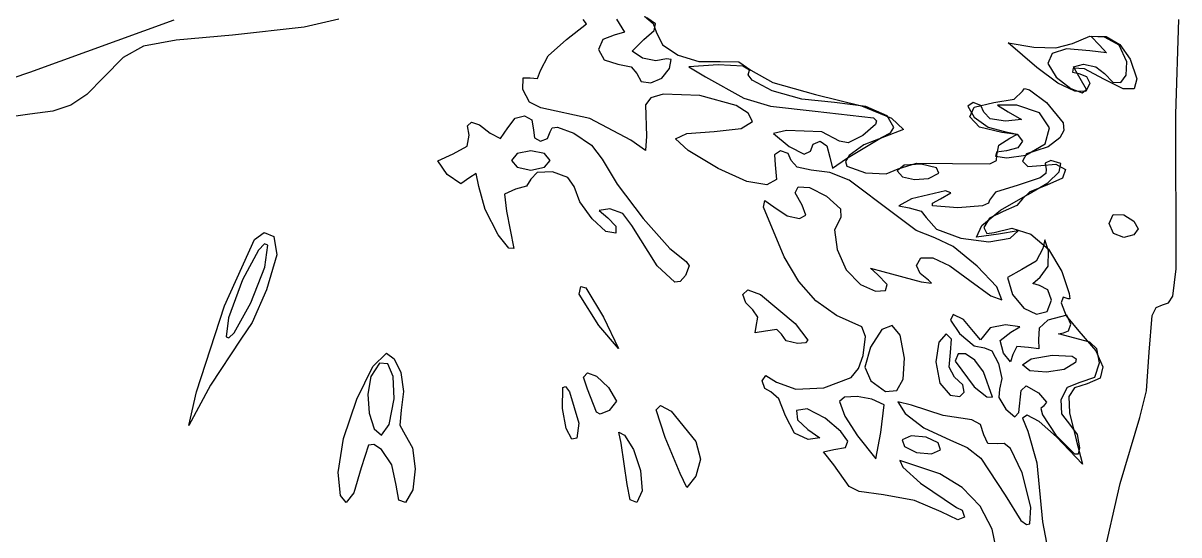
# Model space of a CAD drawing. Extents: x 10 to 161, y 0 to 206.
# Drawn here: x 92.54 to 134.84, y 56.14 to 74.87 of the extents above; entities that cross this region are included whole.
import ezdxf

# ---------------------------------------------------------------- set-up
doc = ezdxf.new("R2010")
doc.units = 0

msp = doc.modelspace()

# ---------------------------------------------------------------- linework, layer by layer
at = {"layer": 'Layer 1'}
for p, q in [((92.780614, 73.079371), (98.069815, 75.000247)), ((104.087854, 75.018238), (102.823454, 74.724022)), ((113.154734, 74.850316), (113.042678, 75.004315)), ((114.257739, 75.015769), (114.551294, 74.539122)), ((115.280255, 75.126293), (115.602012, 74.859535)), ((115.687592, 74.85208), (115.370351, 75.073558)), ((134.729799, 71.539847), (134.841673, 75.006597)), ((102.823454, 74.724022), (100.20518, 74.437213)), ((112.430349, 74.273171), (113.154734, 74.850316)), ((114.551294, 74.539122), (114.166722, 74.435802)), ((115.259275, 74.272466), (115.639774, 74.603879)), ((115.602012, 74.859535), (115.711184, 74.55363)), ((115.639774, 74.603879), (115.687592, 74.85208)), ((115.711184, 74.55363), (115.937772, 74.085499)), ((98.141258, 74.25368), (96.946261, 74.027285)), ((100.20518, 74.437213), (98.141258, 74.25368)), ((111.757645, 73.682753), (112.430349, 74.273171)), ((113.762615, 74.280359), (113.594516, 73.906635)), ((114.166722, 74.435802), (113.762615, 74.280359)), ((114.826196, 73.852484), (115.259275, 74.272466)), ((115.937772, 74.085499), (116.510535, 73.699951)), ((129.645915, 73.247293), (128.587581, 74.150405)), ((128.587581, 74.150405), (129.53479, 73.993771)), ((130.340094, 73.969253), (130.945902, 74.131002)), ((130.945902, 74.131002), (131.581674, 74.395161)), ((131.581674, 74.395161), (132.173922, 74.379225)), ((132.115361, 74.36313), (131.636509, 74.379843)), ((131.636509, 74.379843), (131.938972, 74.073499)), ((131.938972, 74.073499), (132.189929, 73.789292)), ((132.656081, 74.063313), (132.115361, 74.36313)), ((132.173922, 74.379225), (132.681239, 74.094539)), ((132.933806, 73.462135), (132.656081, 74.063313)), ((132.681239, 74.094539), (133.062217, 73.552446)), ((96.203239, 73.622031), (95.495241, 72.901923)), ((96.946261, 74.027285), (96.203239, 73.622031)), ((111.477848, 73.139696), (111.757645, 73.682753)), ((113.594516, 73.906635), (113.800318, 73.531852)), ((115.203536, 73.594426), (114.826196, 73.852484)), ((116.510535, 73.699951), (117.268969, 73.471103)), ((129.53479, 73.993771), (130.340094, 73.969253)), ((130.197924, 73.763451), (130.047961, 73.400294)), ((130.73246, 73.935645), (130.197924, 73.763451)), ((131.583372, 73.863596), (130.73246, 73.935645)), ((132.189929, 73.789292), (131.583372, 73.863596)), ((113.800318, 73.531852), (114.300072, 73.377468)), ((114.300072, 73.377468), (114.798371, 73.273839)), ((114.798371, 73.273839), (115.005628, 73.02469)), ((115.700204, 73.49706), (115.203536, 73.594426)), ((116.091831, 73.571143), (115.700204, 73.49706)), ((115.91482, 72.85577), (116.198723, 73.219423)), ((116.253889, 73.548609), (116.091831, 73.571143)), ((116.198723, 73.219423), (116.253889, 73.548609)), ((117.97496, 73.348893), (116.900796, 73.268768)), ((116.900796, 73.268768), (117.511763, 72.90792)), ((117.268969, 73.471103), (118.052572, 73.473071)), ((118.883187, 73.301488), (117.97496, 73.348893)), ((118.052572, 73.473071), (118.740136, 73.455829)), ((118.740136, 73.455829), (119.171583, 73.157335)), ((119.126781, 73.147457), (118.883187, 73.301488)), ((130.412237, 72.676476), (129.645915, 73.247293)), ((130.047961, 73.400294), (130.350765, 72.899454)), ((130.967774, 73.229301), (130.944138, 73.084795)), ((131.383523, 73.196008), (130.967774, 73.229301)), ((130.986339, 73.274942), (131.345952, 73.377468)), ((131.233416, 72.848301), (130.986339, 73.274942)), ((131.345952, 73.377468), (131.799316, 73.273839)), ((132.095605, 72.828545), (131.383523, 73.196008)), ((131.799316, 73.273839), (132.115361, 73.02469)), ((132.910253, 72.965059), (132.933806, 73.462135)), ((133.062217, 73.552446), (133.2966, 72.837475)), ((86.352646, 70.905905), (92.780614, 73.079371)), ((95.495241, 72.901923), (94.863911, 72.267314)), ((110.831206, 72.449662), (110.841613, 72.868542)), ((110.841613, 72.868542), (111.091203, 72.869115)), ((111.091203, 72.869115), (111.364298, 72.850153)), ((111.364298, 72.850153), (111.477848, 73.139696)), ((115.005628, 73.02469), (115.159555, 72.732507)), ((115.515525, 72.684832), (115.91482, 72.85577)), ((117.511763, 72.90792), (118.922875, 72.127928)), ((119.0771, 72.976075), (119.126781, 73.147457)), ((119.220537, 72.785655), (119.0771, 72.976075)), ((119.171583, 73.157335), (119.979048, 72.69815)), ((119.950914, 72.399347), (119.220537, 72.785655)), ((130.350765, 72.899454), (130.885257, 72.477371)), ((130.944138, 73.084795), (131.174502, 73.02469)), ((131.174502, 73.02469), (131.465279, 72.921061)), ((131.454972, 72.444288), (131.233416, 72.848301)), ((131.465279, 72.921061), (131.586194, 72.671912)), ((132.798047, 72.464016), (132.095605, 72.828545)), ((132.115361, 73.02469), (132.428038, 72.707377)), ((132.717333, 72.700487), (132.910253, 72.965059)), ((133.2966, 72.837475), (133.203461, 72.470829)), ((111.074931, 71.979012), (110.831206, 72.449662)), ((115.159555, 72.732507), (115.515525, 72.684832)), ((121.046218, 72.091818), (119.950914, 72.399347)), ((119.979048, 72.69815), (121.544015, 72.266217)), ((128.809081, 72.087976), (129.116748, 72.380517)), ((129.116748, 72.380517), (129.185975, 72.476357)), ((129.185975, 72.476357), (129.374496, 72.431009)), ((129.374496, 72.431009), (129.99446, 71.970589)), ((131.027746, 72.379371), (130.412237, 72.676476)), ((130.885257, 72.477371), (131.296122, 72.323147)), ((131.43741, 72.372381), (131.027746, 72.379371)), ((131.296122, 72.323147), (131.454972, 72.444288)), ((131.586194, 72.671912), (131.43741, 72.372381)), ((132.428038, 72.707377), (132.717333, 72.700487)), ((133.203461, 72.470829), (132.798047, 72.464016)), ((94.863911, 72.267314), (94.279744, 71.868681)), ((111.482434, 71.771623), (111.074931, 71.979012)), ((115.509112, 72.135194), (115.317837, 71.878162)), ((115.963999, 72.269398), (115.509112, 72.135194)), ((117.308166, 72.224634), (115.963999, 72.269398)), ((118.63745, 71.854498), (117.308166, 72.224634)), ((118.922875, 72.127928), (119.892485, 71.836357)), ((122.234755, 71.966356), (121.046218, 72.091818)), ((121.544015, 72.266217), (123.226634, 71.841825)), ((123.386151, 71.823657), (122.234755, 71.966356)), ((127.309819, 71.966356), (127.114909, 71.838827)), ((127.589352, 71.862727), (127.309819, 71.966356)), ((127.350201, 71.80308), (128.06935, 71.966356)), ((128.06935, 71.966356), (128.809081, 72.087976)), ((129.99446, 71.970589), (130.60115, 71.221289)), ((92.780614, 71.54267), (91.588533, 71.369456)), ((93.624668, 71.646855), (92.780614, 71.54267)), ((94.279744, 71.868681), (93.624668, 71.646855)), ((113.276972, 71.379422), (111.482434, 71.771623)), ((115.317837, 71.878162), (115.354878, 70.731633)), ((119.073734, 71.581987), (118.63745, 71.854498)), ((119.238964, 71.269619), (119.073734, 71.581987)), ((119.892485, 71.836357), (121.532021, 71.651678)), ((121.532021, 71.651678), (123.668974, 71.408085)), ((123.226634, 71.841825), (124.316851, 71.4005)), ((124.167758, 71.478817), (123.386151, 71.823657)), ((127.114909, 71.838827), (127.352858, 71.437189)), ((127.192432, 71.43935), (127.350201, 71.80308)), ((127.705636, 71.613578), (127.589352, 71.862727)), ((127.938866, 71.371749), (127.705636, 71.613578)), ((128.907198, 71.870048), (128.196659, 71.8775)), ((128.196659, 71.8775), (128.587581, 71.630159)), ((128.587581, 71.630159), (129.082176, 71.351861)), ((129.744952, 71.585251), (128.907198, 71.870048)), ((130.106952, 71.041593), (129.744952, 71.585251)), ((134.744263, 65.880936), (134.729799, 71.539847)), ((108.808741, 71.116999), (108.952398, 71.245013)), ((108.863057, 70.777847), (108.808741, 71.116999)), ((108.952398, 71.245013), (109.243562, 71.15726)), ((109.243562, 71.15726), (109.631761, 70.849108)), ((110.274875, 71.040314), (110.547159, 71.392849)), ((110.547159, 71.392849), (110.892369, 71.48649)), ((110.892369, 71.48649), (111.163429, 71.334994)), ((111.163429, 71.334994), (111.213264, 70.952119)), ((114.778086, 70.596166), (113.276972, 71.379422)), ((118.82445, 71.014208), (119.238964, 71.269619)), ((123.732694, 71.161934), (123.272275, 70.758091)), ((123.668974, 71.408085), (123.773181, 71.301215)), ((123.773181, 71.301215), (123.732694, 71.161934)), ((124.412459, 71.056718), (124.167758, 71.478817)), ((124.316851, 71.4005), (124.75575, 70.979107)), ((127.545971, 71.064308), (127.192432, 71.43935)), ((127.352858, 71.437189), (127.857639, 71.063465)), ((128.499386, 71.285494), (127.938866, 71.371749)), ((129.082176, 71.351861), (128.499386, 71.285494)), ((130.60115, 71.221289), (130.624995, 70.940301)), ((108.786593, 70.37202), (108.863057, 70.777847)), ((109.631761, 70.849108), (110.004912, 70.654595)), ((110.004912, 70.654595), (110.274875, 71.040314)), ((111.213264, 70.952119), (111.254672, 70.671793)), ((111.254672, 70.671793), (111.477848, 70.555244)), ((111.477848, 70.555244), (111.726997, 70.656624)), ((111.726997, 70.656624), (111.830626, 70.900614)), ((111.830626, 70.900614), (111.903005, 71.038945)), ((111.903005, 71.038945), (112.095794, 71.063294)), ((112.095794, 71.063294), (112.69652, 70.847124)), ((112.69652, 70.847124), (113.340637, 70.406256)), ((115.354878, 70.731633), (115.322334, 70.218076)), ((116.41674, 70.642733), (116.831254, 70.830146)), ((116.831254, 70.830146), (117.827852, 70.908022)), ((117.827852, 70.908022), (118.82445, 71.014208)), ((120.483212, 70.94965), (120.001185, 70.834776)), ((120.001185, 70.834776), (120.571407, 70.358747)), ((121.767544, 70.893734), (120.483212, 70.94965)), ((122.416083, 70.549952), (121.767544, 70.893734)), ((122.678549, 69.917774), (123.953136, 70.682244)), ((123.272275, 70.758091), (122.741388, 70.492494)), ((124.066731, 70.716464), (123.308038, 70.420968)), ((123.953136, 70.682244), (124.281245, 70.855723)), ((124.75575, 70.979107), (124.066731, 70.716464)), ((124.281245, 70.855723), (124.412459, 71.056718)), ((128.360745, 70.8671), (127.545971, 71.064308)), ((127.857639, 71.063465), (128.454231, 70.908022)), ((128.245827, 70.411355), (128.650023, 70.660019)), ((128.912842, 70.795971), (128.360745, 70.8671)), ((128.454231, 70.908022), (128.922147, 70.804393)), ((128.650023, 70.660019), (128.912842, 70.795971)), ((128.922147, 70.804393), (129.116748, 70.555244)), ((129.953212, 70.455931), (130.106952, 71.041593)), ((130.480235, 70.67413), (130.061002, 70.341064)), ((130.624995, 70.940301), (130.480235, 70.67413)), ((108.27674, 70.093458), (108.786593, 70.37202)), ((113.340637, 70.406256), (113.73598, 69.894844)), ((115.322334, 70.218076), (114.778086, 70.596166)), ((116.875881, 70.211991), (116.41674, 70.642733)), ((120.571407, 70.358747), (121.128355, 70.076877)), ((121.355632, 70.182358), (121.459261, 70.445662)), ((121.459261, 70.445662), (121.70841, 70.555244)), ((121.70841, 70.555244), (121.957559, 70.383706)), ((121.957559, 70.383706), (122.061188, 69.971396)), ((122.741388, 70.492494), (122.416083, 70.549952)), ((123.308038, 70.420968), (122.773447, 70.034191)), ((128.177653, 70.047596), (128.245827, 70.411355)), ((128.944019, 70.306095), (128.528667, 70.202466)), ((129.116748, 70.555244), (128.944019, 70.306095)), ((129.243748, 70.045127), (129.953212, 70.455931)), ((130.061002, 70.341064), (129.602876, 70.202466)), ((107.716353, 69.835621), (108.27674, 70.093458)), ((108.057665, 69.338865), (107.716353, 69.835621)), ((110.626771, 70.098837), (110.419514, 69.849688)), ((110.419514, 69.849688), (110.626771, 69.600539)), ((111.12507, 70.202466), (110.626771, 70.098837)), ((111.623369, 70.098837), (111.12507, 70.202466)), ((111.830626, 69.849688), (111.623369, 70.098837)), ((111.623369, 69.600539), (111.830626, 69.849688)), ((113.73598, 69.894844), (114.279153, 68.979655)), ((117.979547, 69.548416), (116.875881, 70.211991)), ((120.259551, 70.202466), (120.042151, 70.050286)), ((120.042151, 70.050286), (120.06764, 69.684588)), ((120.535379, 70.098837), (120.259551, 70.202466)), ((120.650076, 69.849688), (120.535379, 70.098837)), ((120.864212, 69.600539), (120.650076, 69.849688)), ((121.128355, 70.076877), (121.355632, 70.182358)), ((122.061188, 69.971396), (122.162568, 69.570464)), ((122.162568, 69.570464), (122.678549, 69.917774)), ((122.773447, 70.034191), (122.64196, 69.808854)), ((122.64196, 69.808854), (122.687545, 69.638815)), ((127.919287, 69.730184), (128.16745, 69.844143)), ((128.170465, 70.145581), (128.134261, 70.008791)), ((128.134261, 70.008791), (128.540044, 69.939779)), ((128.16745, 69.844143), (128.177653, 70.047596)), ((128.528667, 70.202466), (128.170465, 70.145581)), ((128.540044, 69.939779), (129.243748, 70.045127)), ((129.259535, 70.091914), (129.116748, 69.826052)), ((129.116748, 69.826052), (129.313025, 69.620956)), ((129.602876, 70.202466), (129.259535, 70.091914)), ((130.154268, 69.849688), (129.951288, 69.751351)), ((130.519636, 69.73197), (130.154268, 69.849688)), ((110.626771, 69.600539), (111.12507, 69.49691)), ((111.12507, 69.49691), (111.623369, 69.600539)), ((111.3583, 69.402057), (111.12507, 69.168826)), ((111.91882, 69.43341), (111.3583, 69.402057)), ((112.479473, 69.227476), (111.91882, 69.43341)), ((119.029017, 69.08228), (117.979547, 69.548416)), ((120.06764, 69.684588), (120.115926, 69.153177)), ((121.378915, 69.49691), (120.864212, 69.600539)), ((122.064754, 69.405728), (121.378915, 69.49691)), ((122.774637, 69.120937), (122.064754, 69.405728)), ((122.687545, 69.638815), (123.375286, 69.39531)), ((123.375286, 69.39531), (124.126747, 69.36259)), ((124.126747, 69.36259), (124.560973, 69.546299)), ((124.789529, 69.6774), (124.530634, 69.472921)), ((124.530634, 69.472921), (124.719662, 69.249943)), ((124.560973, 69.546299), (125.233985, 69.743061)), ((125.412226, 69.707518), (124.789529, 69.6774)), ((125.233985, 69.743061), (126.55946, 69.742443)), ((125.965735, 69.572228), (125.412226, 69.707518)), ((126.058868, 69.378729), (125.965735, 69.572228)), ((126.55946, 69.742443), (127.919287, 69.730184)), ((129.313025, 69.620956), (129.792671, 69.663774)), ((129.792671, 69.663774), (130.334802, 69.710561)), ((129.951288, 69.751351), (129.987757, 69.514902)), ((129.987757, 69.514902), (129.970206, 69.366327)), ((130.043738, 69.027561), (130.464977, 69.431558)), ((130.334802, 69.710561), (130.68908, 69.521604)), ((130.464977, 69.431558), (130.519636, 69.73197)), ((130.68908, 69.521604), (130.581438, 69.203619)), ((108.554641, 68.992614), (108.057665, 69.338865)), ((108.893396, 69.229504), (108.554641, 68.992614)), ((109.117984, 69.374761), (108.893396, 69.229504)), ((109.220069, 68.891896), (109.117984, 69.374761)), ((111.12507, 69.168826), (110.957589, 68.90217)), ((112.712571, 68.890837), (112.479473, 69.227476)), ((114.279153, 68.979655), (115.234978, 67.72742)), ((119.755431, 68.951471), (119.029017, 69.08228)), ((120.115926, 69.153177), (119.755431, 68.951471)), ((124.394462, 67.903059), (122.774637, 69.120937)), ((124.719662, 69.249943), (125.162063, 69.152246)), ((125.162063, 69.152246), (125.670807, 69.191338)), ((125.670807, 69.191338), (126.058868, 69.378729)), ((129.769299, 69.209749), (128.953412, 68.946929)), ((129.309365, 68.59909), (130.043738, 69.027561)), ((129.970206, 69.366327), (129.769299, 69.209749)), ((130.581438, 69.203619), (130.013157, 68.939874)), ((109.446508, 68.05149), (109.220069, 68.891896)), ((110.554628, 68.791354), (110.161854, 68.617523)), ((110.161854, 68.617523), (110.224428, 67.997604)), ((110.957589, 68.90217), (110.554628, 68.791354)), ((112.909719, 68.334325), (112.712571, 68.890837)), ((120.7945, 68.661206), (120.909324, 68.88753)), ((121.049068, 68.206448), (120.7945, 68.661206)), ((120.909324, 68.88753), (121.318298, 68.857274)), ((121.318298, 68.857274), (121.946182, 68.542293)), ((121.946182, 68.542293), (122.455153, 68.081035)), ((126.294524, 68.741612), (125.059801, 68.438576)), ((126.118135, 68.438576), (126.498165, 68.661796)), ((126.498165, 68.661796), (126.294524, 68.741612)), ((128.133512, 68.690151), (127.906014, 68.39977)), ((128.953412, 68.946929), (128.133512, 68.690151)), ((128.314487, 68.02759), (129.309365, 68.59909)), ((129.380009, 68.700558), (129.116748, 68.441398)), ((130.013157, 68.939874), (129.380009, 68.700558)), ((113.364505, 67.711633), (112.909719, 68.334325)), ((119.64263, 68.143786), (119.685383, 68.386922)), ((120.399956, 66.323319), (119.64263, 68.143786)), ((119.685383, 68.386922), (120.015076, 68.156354)), ((120.015076, 68.156354), (120.508177, 67.817808)), ((121.190769, 67.850859), (121.049068, 68.206448)), ((125.059801, 68.438576), (124.591576, 68.185237)), ((124.591576, 68.185237), (124.971606, 68.110492)), ((124.971606, 68.110492), (125.407684, 67.997559)), ((125.823521, 68.19119), (125.829259, 68.287995)), ((126.75631, 68.110492), (125.823521, 68.19119)), ((125.829259, 68.287995), (126.118135, 68.438576)), ((127.648265, 68.185414), (126.75631, 68.110492)), ((127.875251, 68.279909), (127.648265, 68.185414)), ((127.906014, 68.39977), (127.875251, 68.279909)), ((128.909491, 68.194189), (128.411192, 67.983492)), ((129.116748, 68.441398), (128.909491, 68.194189)), ((109.929858, 67.128006), (109.446508, 68.05149)), ((110.224428, 67.997604), (110.498889, 66.620887)), ((113.871943, 67.253181), (113.364505, 67.711633)), ((114.011852, 68.080506), (113.620842, 68.016168)), ((113.620842, 68.016168), (113.937063, 67.746778)), ((113.937063, 67.746778), (114.236307, 67.447711)), ((114.492645, 67.902794), (114.011852, 68.080506)), ((114.815481, 67.468437), (114.492645, 67.902794)), ((115.234978, 67.72742), (116.208066, 66.621565)), ((120.508177, 67.817808), (120.955273, 67.718644)), ((120.955273, 67.718644), (121.190769, 67.850859)), ((122.467235, 67.765828), (122.240333, 67.308893)), ((122.455153, 68.081035), (122.467235, 67.765828)), ((125.227944, 67.281729), (124.394462, 67.903059)), ((125.407684, 67.997559), (125.588968, 67.760537)), ((125.588968, 67.760537), (125.971793, 67.334006)), ((127.633669, 67.465614), (128.314487, 68.02759)), ((127.912893, 67.733946), (127.705636, 67.392589)), ((128.411192, 67.983492), (127.912893, 67.733946)), ((132.29175, 67.545695), (132.435419, 67.867781)), ((132.435419, 67.867781), (132.820917, 67.860726)), ((132.820917, 67.860726), (133.194641, 67.624629)), ((114.236307, 67.447711), (114.227047, 67.189389)), ((115.745756, 65.987827), (114.815481, 67.468437)), ((122.240333, 67.308893), (122.328417, 66.593459)), ((125.905057, 67.017586), (125.227944, 67.281729)), ((125.971793, 67.334006), (126.866157, 67.004445)), ((127.43285, 67.044794), (127.633669, 67.465614)), ((127.705636, 67.392589), (127.815218, 67.173029)), ((128.078522, 67.2162), (128.731189, 67.375105)), ((128.957028, 67.266162), (128.234803, 67.150231)), ((128.664839, 67.008767), (128.957028, 67.266162)), ((128.731189, 67.375105), (129.427678, 67.151554)), ((132.447193, 67.179688), (132.29175, 67.545695)), ((133.194641, 67.624629), (133.350084, 67.342495)), ((133.350084, 67.342495), (133.194641, 67.120024)), ((99.907347, 64.526224), (101.00775, 66.954086)), ((101.00775, 66.954086), (101.358632, 67.207425)), ((101.358632, 67.207425), (101.709778, 67.058861)), ((101.709778, 67.058861), (101.819536, 66.394095)), ((110.319281, 66.637413), (109.929858, 67.128006)), ((114.227047, 67.189389), (113.871943, 67.253181)), ((126.579811, 66.698069), (125.905057, 67.017586)), ((126.866157, 67.004445), (127.890894, 66.864988)), ((128.234803, 67.150231), (127.43285, 67.044794)), ((127.815218, 67.173029), (128.078522, 67.2162)), ((127.890894, 66.864988), (128.664839, 67.008767)), ((129.427678, 67.151554), (130.068008, 66.603226)), ((129.931268, 66.943635), (129.863226, 66.627767)), ((130.074187, 66.54063), (129.931268, 66.943635)), ((132.820917, 67.027464), (132.447193, 67.179688)), ((133.194641, 67.120024), (132.820917, 67.027464)), ((101.158562, 66.56237), (100.573127, 65.473124)), ((101.374815, 66.790303), (101.158562, 66.56237)), ((101.499522, 66.751239), (101.374815, 66.790303)), ((101.385531, 65.942672), (101.499522, 66.751239)), ((110.498889, 66.620887), (110.319281, 66.637413)), ((116.208066, 66.621565), (116.803032, 66.145519)), ((122.328417, 66.593459), (122.664681, 65.849318)), ((127.463718, 65.984123), (126.579811, 66.698069)), ((129.863226, 66.627767), (129.619236, 66.164437)), ((130.054785, 65.983594), (130.074187, 66.54063)), ((130.068008, 66.603226), (130.552202, 65.787802)), ((101.819536, 66.394095), (101.450133, 65.107293)), ((116.917773, 65.995588), (116.78116, 65.635049)), ((116.803032, 66.145519), (116.917773, 65.995588)), ((120.931703, 65.419678), (120.399956, 66.323319)), ((125.23619, 65.998411), (125.3986, 66.287214)), ((125.365792, 65.708471), (125.23619, 65.998411)), ((125.3986, 66.287214), (125.832473, 66.277899)), ((125.832473, 66.277899), (126.457772, 65.992755)), ((129.619236, 66.164437), (129.09029, 65.860122)), ((100.876516, 64.634571), (101.385531, 65.942672)), ((116.388341, 65.387708), (115.745756, 65.987827)), ((116.78116, 65.635049), (116.593184, 65.413201)), ((122.664681, 65.849318), (123.182316, 65.30626)), ((123.814847, 65.668916), (123.549779, 65.907923)), ((123.549779, 65.907923), (124.001467, 65.786038)), ((124.158282, 65.309137), (123.814847, 65.668916)), ((124.001467, 65.786038), (125.404201, 65.400805)), ((125.677162, 65.465363), (125.365792, 65.708471)), ((126.457772, 65.992755), (127.194461, 65.454074)), ((128.183716, 65.219642), (127.463718, 65.984123)), ((129.09029, 65.860122), (128.563548, 65.569962)), ((129.496866, 65.340171), (129.768682, 65.575783)), ((129.768682, 65.575783), (130.054785, 65.983594)), ((130.552202, 65.787802), (130.831073, 64.97262)), ((134.62326, 64.878958), (134.744263, 65.880936)), ((100.573127, 65.473124), (100.057713, 64.083906)), ((112.88896, 64.949954), (112.951192, 65.238615)), ((112.951192, 65.238615), (113.129114, 65.187815)), ((113.129114, 65.187815), (113.779372, 64.117046)), ((116.593184, 65.413201), (116.388341, 65.387708)), ((121.555393, 64.71474), (120.931703, 65.419678)), ((123.182316, 65.30626), (123.738399, 65.068344)), ((124.09826, 65.089125), (124.158282, 65.309137)), ((125.404201, 65.400805), (125.781353, 65.35781)), ((125.781353, 65.35781), (125.677162, 65.465363)), ((127.194461, 65.454074), (127.955491, 64.888836)), ((128.366742, 64.748518), (128.183716, 65.219642)), ((128.563548, 65.569962), (128.749859, 64.936902)), ((129.734109, 65.268866), (129.496866, 65.340171)), ((130.045612, 65.109719), (129.734109, 65.268866)), ((101.450133, 65.107293), (100.921451, 63.917064)), ((113.611802, 63.803426), (112.88896, 64.949954)), ((118.886186, 64.943957), (119.065414, 65.107597)), ((118.991446, 64.635629), (118.886186, 64.943957)), ((119.065414, 65.107597), (119.523347, 64.941532)), ((119.523347, 64.941532), (120.796832, 63.88527)), ((123.738399, 65.068344), (124.09826, 65.089125)), ((127.955491, 64.888836), (128.366742, 64.748518)), ((128.749859, 64.936902), (129.163497, 64.438834)), ((130.01604, 64.317677), (130.175082, 64.734407)), ((130.175082, 64.734407), (130.045612, 65.109719)), ((130.605648, 64.8383), (130.52786, 64.63069)), ((130.792443, 64.77921), (130.605648, 64.8383)), ((130.855414, 64.781624), (130.792443, 64.77921)), ((130.831073, 64.97262), (130.855414, 64.781624)), ((134.467343, 64.637029), (134.62326, 64.878958)), ((98.88579, 61.383722), (99.907347, 64.526224)), ((100.256272, 63.534984), (100.876516, 64.634571)), ((119.244608, 64.378101), (118.991446, 64.635629)), ((119.427303, 64.107388), (119.244608, 64.378101)), ((122.309919, 64.173446), (121.555393, 64.71474)), ((129.163497, 64.438834), (129.632201, 64.225789)), ((129.632201, 64.225789), (130.01604, 64.317677)), ((130.52786, 64.63069), (130.718537, 64.164185)), ((133.859363, 64.168507), (134.012022, 64.465838)), ((134.012022, 64.465838), (134.244023, 64.558018)), ((134.244023, 64.558018), (134.467343, 64.637029)), ((100.057713, 64.083906), (99.967716, 63.394644)), ((100.921451, 63.917064), (100.508922, 63.302834)), ((113.779372, 64.117046), (114.334997, 62.970517)), ((119.363142, 63.768148), (119.427303, 64.107388)), ((120.796832, 63.88527), (121.254252, 63.271216)), ((123.234175, 63.76074), (122.309919, 64.173446)), ((126.574983, 64.20524), (126.485024, 64.000496)), ((126.485024, 64.000496), (126.816283, 63.508151)), ((126.956027, 64.023824), (126.574983, 64.20524)), ((127.324636, 63.587879), (126.956027, 64.023824)), ((130.049846, 63.99957), (129.728289, 63.7065)), ((130.738689, 64.18425), (130.049846, 63.99957)), ((130.718537, 64.164185), (131.176972, 63.601637)), ((130.880638, 63.852462), (130.738689, 64.18425)), ((133.756484, 62.833639), (133.859363, 64.168507)), ((100.067604, 63.353011), (100.256272, 63.534984)), ((114.334997, 62.970517), (113.611802, 63.803426)), ((119.33708, 63.538622), (119.363142, 63.768148)), ((119.710275, 63.605165), (119.33708, 63.538622)), ((120.124834, 63.66377), (119.710275, 63.605165)), ((120.297298, 63.488748), (120.124834, 63.66377)), ((120.468836, 63.247315), (120.297298, 63.488748)), ((123.36973, 63.4088), (123.234175, 63.76074)), ((123.969017, 63.664635), (123.556261, 63.013909)), ((124.345029, 63.805146), (123.969017, 63.664635)), ((124.636308, 63.450819), (124.345029, 63.805146)), ((126.31816, 63.499684), (126.052298, 63.199867)), ((126.523256, 63.303407), (126.31816, 63.499684)), ((126.816283, 63.508151), (127.344127, 63.066517)), ((127.582472, 63.279418), (127.324636, 63.587879)), ((127.935691, 63.71554), (127.695053, 63.41149)), ((128.499386, 63.827768), (127.935691, 63.71554)), ((128.299317, 63.256796), (128.688828, 63.562831)), ((129.020484, 63.761048), (128.499386, 63.827768)), ((128.688828, 63.562831), (129.020484, 63.761048)), ((129.728289, 63.7065), (129.707298, 63.290134)), ((130.439665, 63.497215), (130.616054, 63.541312)), ((131.586194, 63.191003), (130.439665, 63.497215)), ((130.616054, 63.541312), (130.802983, 63.615527)), ((130.802983, 63.615527), (130.880638, 63.852462)), ((131.176972, 63.601637), (131.798627, 62.879792)), ((100.508922, 63.302834), (99.390263, 61.624316)), ((99.967716, 63.394644), (100.067604, 63.353011)), ((120.881146, 63.146906), (120.468836, 63.247315)), ((121.168952, 63.170448), (120.881146, 63.146906)), ((121.254252, 63.271216), (121.168952, 63.170448)), ((123.286739, 62.706286), (123.36973, 63.4088)), ((124.794865, 62.617033), (124.636308, 63.450819)), ((126.052298, 63.199867), (125.941746, 62.479097)), ((126.480438, 62.823761), (126.523256, 63.303407)), ((127.344127, 63.066517), (127.727508, 62.983923)), ((127.695053, 63.41149), (127.582472, 63.279418)), ((128.4186, 62.794128), (128.299317, 63.256796)), ((128.915576, 63.034767), (128.758678, 62.743681)), ((129.332295, 63.004384), (128.915576, 63.034767)), ((129.707298, 63.290134), (129.719161, 62.958478)), ((131.835343, 62.952569), (131.586194, 63.191003)), ((105.334848, 62.300514), (105.841161, 62.794128)), ((105.841161, 62.794128), (106.117078, 62.586871)), ((123.113944, 62.238029), (123.286739, 62.706286)), ((123.556261, 63.013909), (123.351209, 62.276029)), ((124.753402, 61.837477), (124.794865, 62.617033)), ((126.436649, 62.279778), (126.480438, 62.823761)), ((126.758945, 62.765807), (126.647302, 62.496031)), ((127.032183, 62.769081), (126.758945, 62.765807)), ((127.374477, 62.539786), (127.032183, 62.769081)), ((127.727508, 62.983923), (127.994302, 62.877086)), ((127.994302, 62.877086), (128.2352, 62.419478)), ((128.683625, 62.477863), (128.4186, 62.794128)), ((128.758678, 62.743681), (128.683625, 62.477863)), ((129.719161, 62.958478), (129.332295, 63.004384)), ((129.435174, 62.586695), (130.200482, 62.726747)), ((130.200482, 62.726747), (130.931747, 62.689618)), ((130.931747, 62.689618), (131.07832, 62.592604)), ((131.798627, 62.879792), (132.059754, 62.293845)), ((131.938972, 62.44135), (131.835343, 62.952569)), ((133.661455, 61.420587), (133.756484, 62.833639)), ((104.751342, 61.114023), (105.334848, 62.300514)), ((105.580888, 62.428716), (105.265427, 61.937936)), ((105.881201, 62.405014), (105.580888, 62.428716)), ((106.087058, 61.942897), (105.881201, 62.405014)), ((106.117078, 62.586871), (106.362567, 62.088572)), ((122.84365, 61.908214), (123.113944, 62.238029)), ((123.351209, 62.276029), (123.57002, 61.779186)), ((125.941746, 62.479097), (126.09322, 61.692446)), ((126.632838, 61.921002), (126.436649, 62.279778)), ((126.647302, 62.496031), (127.352858, 61.559405)), ((127.693289, 62.111855), (127.374477, 62.539786)), ((128.2352, 62.419478), (128.357895, 61.867413)), ((129.116748, 62.366208), (129.435174, 62.586695)), ((129.384071, 62.147183), (129.116748, 62.366208)), ((130.648042, 62.20086), (129.991682, 62.096201)), ((131.061613, 62.448758), (130.648042, 62.20086)), ((131.07832, 62.592604), (131.061613, 62.448758)), ((131.762539, 61.912227), (131.938972, 62.44135)), ((132.059754, 62.293845), (131.954897, 61.878752)), ((105.265427, 61.937936), (105.150499, 61.295703)), ((106.11915, 61.118433), (106.087058, 61.942897)), ((106.362567, 62.088572), (106.457685, 61.391747)), ((113.051348, 61.915727), (113.18935, 62.078562)), ((113.194466, 61.471211), (113.051348, 61.915727)), ((113.18935, 62.078562), (113.523674, 61.953067)), ((113.523674, 61.953067), (113.969519, 61.532594)), ((119.591742, 61.778833), (119.717596, 61.975595)), ((119.684126, 61.4993), (119.591742, 61.778833)), ((119.717596, 61.975595), (120.117028, 61.738969)), ((121.844935, 61.528713), (122.84365, 61.908214)), ((123.57002, 61.779186), (124.108767, 61.396493)), ((124.513965, 61.423277), (124.753402, 61.837477)), ((126.930395, 61.637204), (126.632838, 61.921002)), ((128.024988, 61.17814), (127.693289, 62.111855)), ((128.357895, 61.867413), (128.270081, 61.477208)), ((129.991682, 62.096201), (129.384071, 62.147183)), ((131.233416, 61.735794), (131.762539, 61.912227)), ((131.954897, 61.878752), (131.478597, 61.669472)), ((99.390263, 61.624316), (98.601451, 60.149704)), ((98.601451, 60.149704), (98.88579, 61.383722)), ((106.457685, 61.391747), (106.372092, 60.707093)), ((112.281124, 60.76636), (112.295676, 61.537709)), ((112.295676, 61.537709), (112.386692, 61.570032)), ((112.386692, 61.570032), (112.540415, 61.383016)), ((112.540415, 61.383016), (112.883668, 60.236488)), ((113.529605, 60.637949), (113.194466, 61.471211)), ((113.969519, 61.532594), (114.250948, 61.031693)), ((119.90642, 61.383016), (119.684126, 61.4993)), ((120.193537, 61.123945), (119.90642, 61.383016)), ((120.117028, 61.738969), (120.822364, 61.47906)), ((120.822364, 61.47906), (121.844935, 61.528713)), ((124.108767, 61.396493), (124.513965, 61.423277)), ((126.09322, 61.692446), (126.470913, 61.25531)), ((126.827406, 61.213672), (126.987909, 61.371198)), ((126.987909, 61.371198), (126.930395, 61.637204)), ((127.352858, 61.559405), (127.812649, 61.201523)), ((128.270081, 61.477208), (128.253633, 61.176905)), ((128.984456, 60.623132), (129.072651, 61.426055)), ((129.072651, 61.426055), (129.251641, 61.601959)), ((129.251641, 61.601959), (129.700243, 61.33786)), ((130.529712, 61.094576), (130.770108, 61.544947)), ((130.770108, 61.544947), (131.233416, 61.735794)), ((131.021611, 61.530676), (130.815947, 61.212624)), ((131.478597, 61.669472), (131.021611, 61.530676)), ((133.41429, 60.444627), (133.661455, 61.420587)), ((104.269833, 59.676177), (104.751342, 61.114023)), ((105.150499, 61.295703), (105.201398, 60.593411)), ((105.938351, 60.184056), (106.11915, 61.118433)), ((114.250948, 61.031693), (113.982572, 60.699332)), ((120.44229, 60.501071), (120.193537, 61.123945)), ((122.60655, 61.187968), (122.413966, 61.021419)), ((122.413966, 61.021419), (122.609273, 60.484094)), ((123.064577, 61.213991), (122.60655, 61.187968)), ((123.608461, 61.112948), (123.064577, 61.213991)), ((124.058617, 60.898299), (123.608461, 61.112948)), ((125.059801, 60.885952), (124.554799, 61.016612)), ((124.554799, 61.016612), (124.82344, 60.585032)), ((126.470913, 61.25531), (126.827406, 61.213672)), ((127.812649, 61.201523), (128.024988, 61.17814)), ((128.253633, 61.176905), (128.502562, 60.743782)), ((129.700243, 61.33786), (129.99393, 60.996107)), ((129.99393, 60.996107), (129.881218, 60.853849)), ((130.552973, 60.567939), (130.529712, 61.094576)), ((130.815947, 61.212624), (130.841066, 60.61041)), ((105.201398, 60.593411), (105.382208, 60.027775)), ((106.372092, 60.707093), (106.328303, 60.16311)), ((112.410692, 60.0317), (112.281124, 60.76636)), ((113.664542, 60.56704), (113.529605, 60.637949)), ((113.982572, 60.699332), (113.664542, 60.56704)), ((115.711184, 60.715913), (115.868804, 60.880043)), ((116.038209, 59.702382), (115.711184, 60.715913)), ((115.868804, 60.880043), (116.251949, 60.669258)), ((116.251949, 60.669258), (117.156515, 59.555273)), ((120.771696, 59.866953), (120.44229, 60.501071)), ((121.231895, 60.756218), (120.840223, 60.699685)), ((120.840223, 60.699685), (120.878941, 60.358637)), ((121.89503, 60.413229), (121.231895, 60.756218)), ((123.929853, 59.88759), (124.058617, 60.898299)), ((124.82344, 60.585032), (125.505227, 60.061906)), ((126.213826, 60.517431), (125.059801, 60.885952)), ((127.264663, 60.351846), (126.213826, 60.517431)), ((128.502562, 60.743782), (128.83651, 60.462795)), ((128.83651, 60.462795), (128.984456, 60.623132)), ((129.282554, 60.526206), (129.116792, 60.412281)), ((129.725599, 60.29313), (129.282554, 60.526206)), ((129.881218, 60.853849), (129.79309, 60.77034)), ((129.79309, 60.77034), (129.850879, 60.542963)), ((129.850879, 60.542963), (130.343357, 59.795515)), ((130.880638, 60.148293), (130.552973, 60.567939)), ((130.841066, 60.61041), (131.07643, 59.619126)), ((105.657011, 59.795515), (105.938351, 60.184056)), ((106.328303, 60.16311), (106.524492, 59.804334)), ((112.883668, 60.236488), (112.8049, 59.684875)), ((120.878941, 60.358637), (121.260029, 60.00436)), ((122.471342, 59.93161), (121.89503, 60.413229)), ((122.609273, 60.484094), (123.078953, 59.766587)), ((127.576166, 60.180352), (127.264663, 60.351846)), ((127.705636, 59.806451), (127.576166, 60.180352)), ((129.116792, 60.412281), (129.31642, 59.934157)), ((130.357821, 59.730251), (129.725599, 60.29313)), ((131.126083, 59.819063), (130.880638, 60.148293)), ((132.695328, 58.023864), (133.41429, 60.444627)), ((104.06951, 58.4285), (104.269833, 59.676177)), ((105.382208, 60.027775), (105.657011, 59.795515)), ((106.524492, 59.804334), (106.790178, 59.335399)), ((112.616263, 59.643909), (112.410692, 60.0317)), ((112.8049, 59.684875), (112.616263, 59.643909)), ((114.424603, 59.502004), (114.341347, 59.901569)), ((114.341347, 59.901569), (114.555483, 59.795515)), ((114.555483, 59.795515), (114.874747, 59.267715)), ((116.591012, 58.384403), (116.038209, 59.702382)), ((121.27414, 59.629709), (120.771696, 59.866953)), ((121.260029, 60.00436), (121.699811, 59.693474)), ((121.699811, 59.693474), (121.27414, 59.629709)), ((122.71881, 59.570972), (122.471342, 59.93161)), ((123.078953, 59.766587), (123.744292, 58.920978)), ((123.744292, 58.920978), (123.929853, 59.88759)), ((125.03934, 59.769674), (124.711256, 59.626182)), ((125.58544, 59.722137), (125.03934, 59.769674)), ((125.505227, 60.061906), (126.48573, 59.614187)), ((126.029852, 59.510691), (125.58544, 59.722137)), ((127.845689, 59.489171), (127.705636, 59.806451)), ((129.31642, 59.934157), (129.640623, 58.780705)), ((130.343357, 59.795515), (131.01778, 59.106495)), ((131.317377, 58.737181), (130.357821, 59.730251)), ((131.220716, 59.333729), (131.126083, 59.819063)), ((105.183936, 59.422364), (104.905594, 58.596775)), ((105.37728, 59.450256), (105.183936, 59.422364)), ((105.657011, 59.266348), (105.37728, 59.450256)), ((106.030735, 58.703711), (105.657011, 59.266348)), ((106.790178, 59.335399), (106.882297, 58.56454)), ((114.65285, 57.981883), (114.424603, 59.502004)), ((114.874747, 59.267715), (115.13792, 58.494117)), ((117.156515, 59.555273), (117.327877, 58.914055)), ((121.83444, 59.178154), (122.21253, 59.266348)), ((122.21253, 59.266348), (122.633763, 59.344742)), ((122.633763, 59.344742), (122.71881, 59.570972)), ((124.711256, 59.626182), (124.795306, 59.374783)), ((124.795306, 59.374783), (125.239718, 59.163337)), ((125.785818, 59.1158), (126.113902, 59.259292)), ((126.113902, 59.259292), (126.029852, 59.510691)), ((126.48573, 59.614187), (127.090071, 59.345822)), ((127.090071, 59.345822), (127.594335, 58.951846)), ((128.199525, 59.478015), (127.845689, 59.489171)), ((128.441773, 59.482882), (128.199525, 59.478015)), ((128.673571, 59.307138), (128.441773, 59.482882)), ((129.107929, 58.411567), (128.673571, 59.307138)), ((131.07643, 59.619126), (131.317377, 58.737181)), ((131.169354, 59.11026), (131.220716, 59.333729)), ((117.327877, 58.914055), (117.161102, 58.291622)), ((122.21253, 58.712134), (121.83444, 59.178154)), ((126.087443, 58.374525), (124.62218, 58.86449)), ((124.62218, 58.86449), (124.738564, 58.620836)), ((125.239718, 59.163337), (125.785818, 59.1158)), ((127.594335, 58.951846), (128.485981, 57.602647)), ((131.01778, 59.106495), (131.169354, 59.11026)), ((104.155004, 57.578741), (104.06951, 58.4285)), ((104.905594, 58.596775), (104.639522, 57.676273)), ((106.186178, 57.967772), (106.030735, 58.703711)), ((106.882297, 58.56454), (106.79913, 57.794012)), ((115.13792, 58.494117), (115.191542, 57.759898)), ((116.835047, 57.880945), (116.591012, 58.384403)), ((122.768155, 57.918383), (122.21253, 58.712134)), ((124.738564, 58.620836), (125.379418, 58.031272)), ((129.426923, 57.153781), (129.107929, 58.411567)), ((129.640623, 58.780705), (129.850526, 56.620513)), ((106.288219, 57.419776), (106.186178, 57.967772)), ((114.754671, 57.422289), (114.65285, 57.981883)), ((117.161102, 58.291622), (116.835047, 57.880945)), ((125.379418, 58.031272), (126.702335, 57.14968)), ((126.913831, 57.883254), (126.087443, 58.374525)), ((131.792481, 54.117156), (132.695328, 58.023864)), ((104.367166, 57.332463), (104.155004, 57.578741)), ((104.639522, 57.676273), (104.367166, 57.332463)), ((106.79913, 57.794012), (106.538956, 57.326069)), ((115.191542, 57.759898), (115.007039, 57.326775)), ((123.139454, 57.730044), (122.768155, 57.918383)), ((124.029336, 57.613936), (123.139454, 57.730044)), ((125.170309, 57.40346), (124.029336, 57.613936)), ((127.563775, 57.195497), (126.913831, 57.883254)), ((128.485981, 57.602647), (129.059361, 56.675635)), ((106.538956, 57.326069), (106.288219, 57.419776)), ((115.007039, 57.326775), (114.754671, 57.422289)), ((126.144593, 56.98846), (125.170309, 57.40346)), ((126.702335, 57.14968), (126.912591, 57.043714)), ((128.004103, 56.357655), (127.563775, 57.195497)), ((129.391871, 56.550575), (129.426923, 57.153781)), ((126.748814, 56.698521), (126.144593, 56.98846)), ((127.00008, 56.788788), (126.748814, 56.698521)), ((126.912591, 57.043714), (127.00008, 56.788788)), ((128.201642, 55.416129), (128.004103, 56.357655)), ((129.059361, 56.675635), (129.259261, 56.517466)), ((129.259261, 56.517466), (129.391871, 56.550575)), ((129.850526, 56.620513), (130.044141, 55.594508))]:
    msp.add_line(p, q, dxfattribs=at)

doc.saveas('drawing.dxf')
